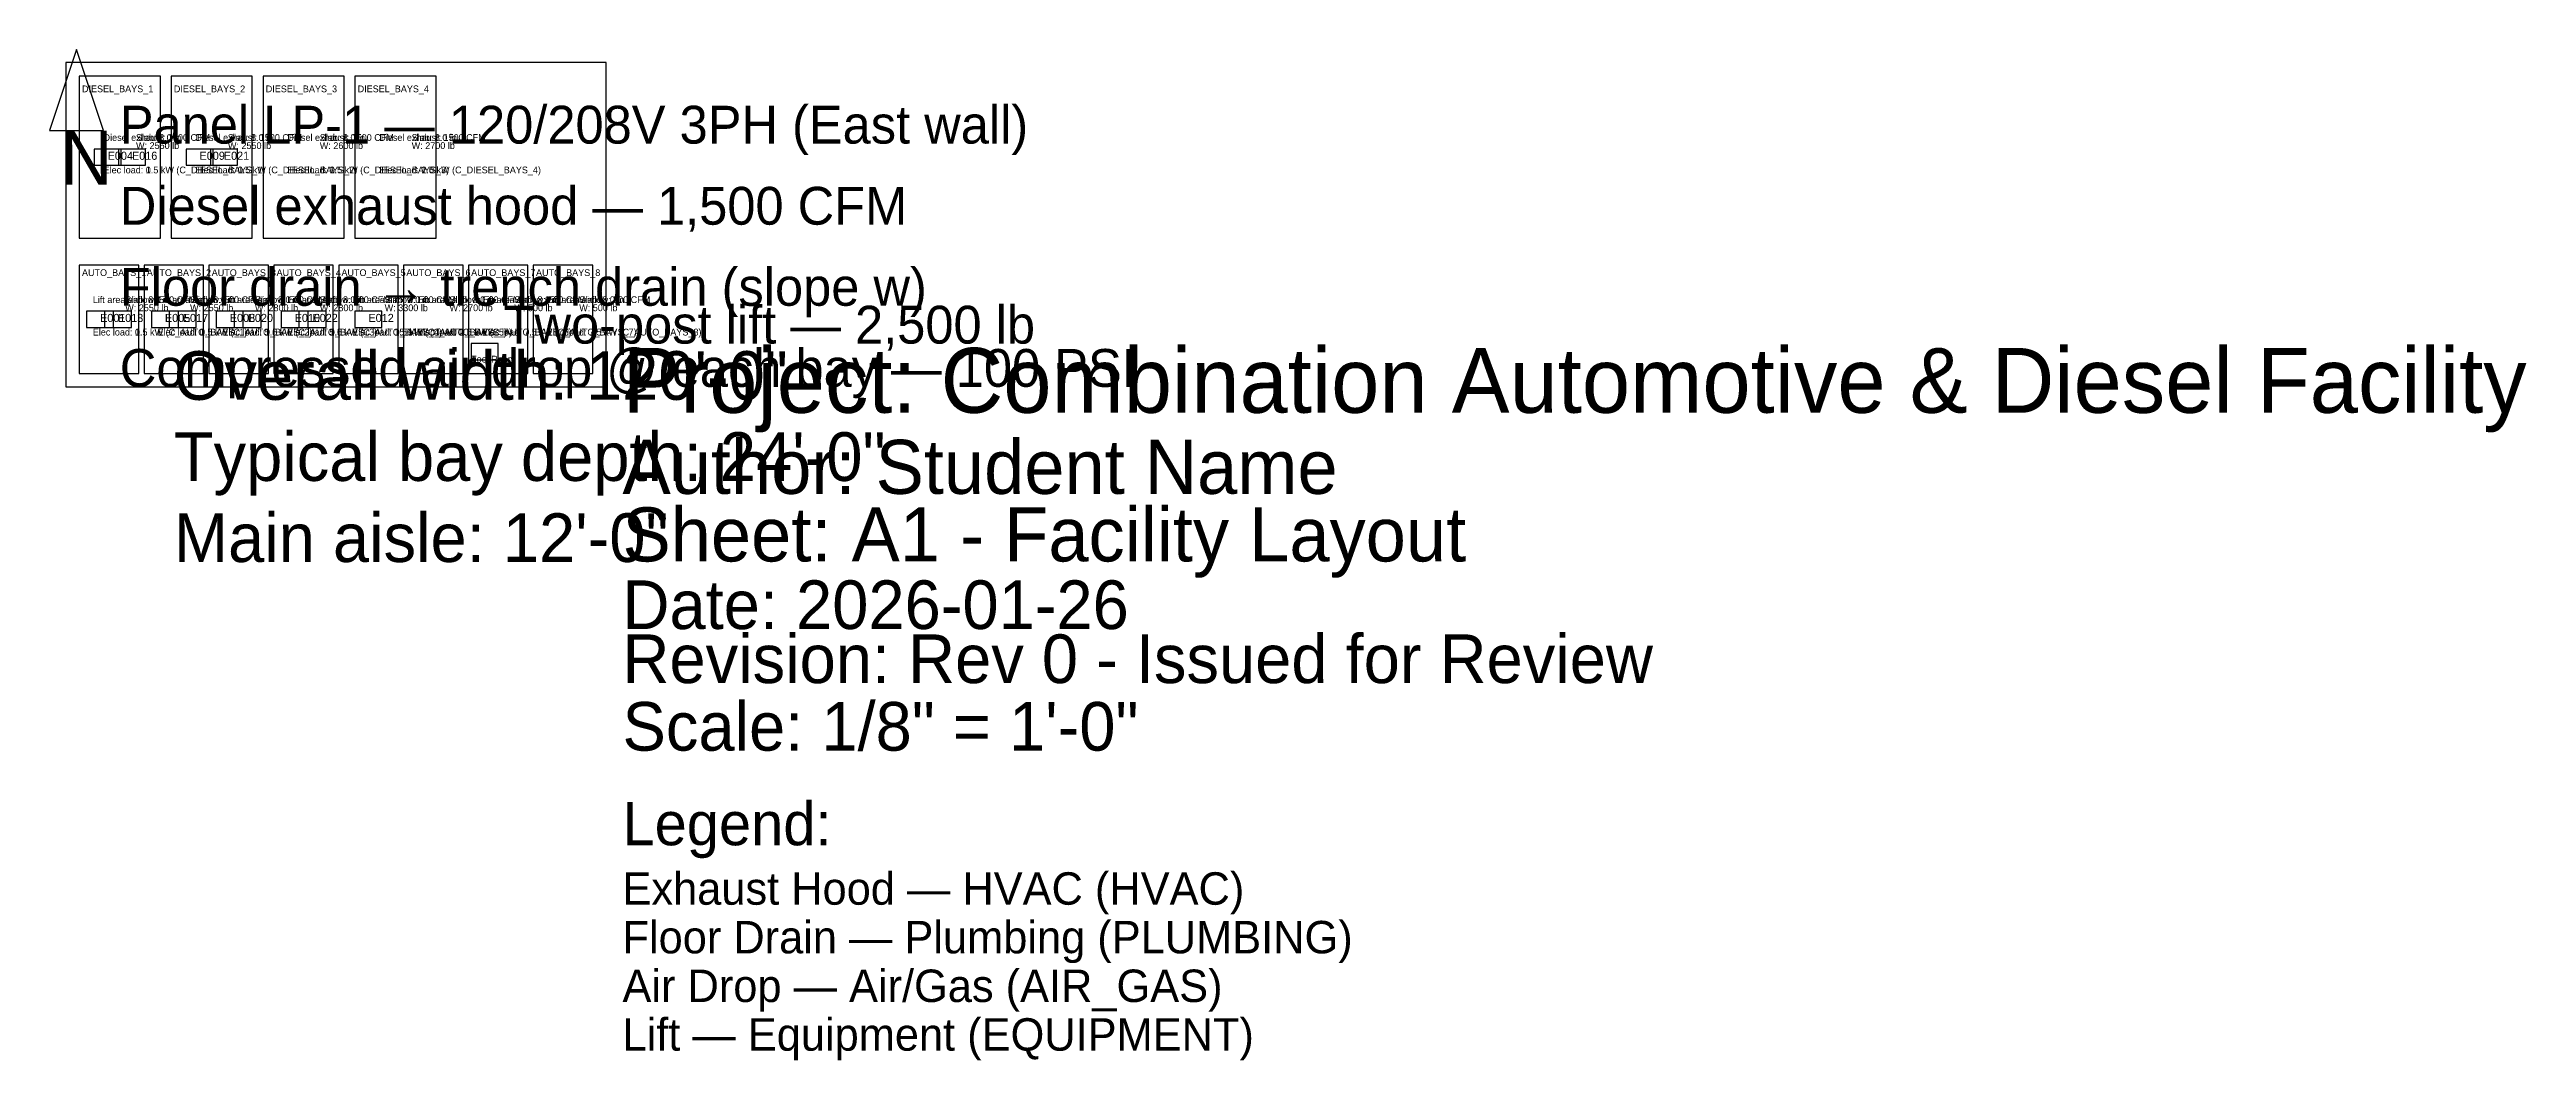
# Model space of a CAD drawing. Header units: metres. Extents: x -6 to 910, y -249 to 125.
import ezdxf

# ---------------------------------------------------------------- set-up
doc = ezdxf.new("R2010")
doc.units = ezdxf.units.M
for name, color, linetype in [('AIR_GAS', 7, 'Continuous'), ('AUTO_BAYS', 7, 'Continuous'), ('DIESEL_BAYS', 7, 'Continuous'), ('DIMENSIONS', 7, 'Continuous'), ('ELEC_SCHEMATIC', 7, 'Continuous'), ('ELECTRICAL', 7, 'Continuous'), ('EQUIP_LABELS', 2, 'Continuous'), ('EQUIPMENT', 7, 'Continuous'), ('HVAC', 7, 'Continuous'), ('MECH_ANNOT', 7, 'Continuous'), ('PLUMBING', 7, 'Continuous'), ('STRUCTURAL_ANNOT', 7, 'Continuous'), ('TEXT_LABELS', 7, 'Continuous'), ('TITLE_BLOCK', 7, 'Continuous'), ('WALLS', 7, 'Continuous')]:
    doc.layers.add(name, color=color, linetype=linetype)

# ---------------------------------------------------------------- blocks, each defined once
blk = doc.blocks.new('BLK_E001')
blk.add_lwpolyline([(-5, -3), (5, -3), (5, 3), (-5, 3), (-5, -3)], close=True)
blk.add_text('E001', height=3).set_placement((0, -1))
blk = doc.blocks.new('BLK_E013')
blk.add_lwpolyline([(-5, -3), (5, -3), (5, 3), (-5, 3), (-5, -3)], close=True)
blk.add_text('E013', height=3).set_placement((0, -1))
blk = doc.blocks.new('BLK_E004')
blk.add_lwpolyline([(-5, -3), (5, -3), (5, 3), (-5, 3), (-5, -3)], close=True)
blk.add_text('E004', height=3).set_placement((0, -1))
blk = doc.blocks.new('BLK_E016')
blk.add_lwpolyline([(-5, -3), (5, -3), (5, 3), (-5, 3), (-5, -3)], close=True)
blk.add_text('E016', height=3).set_placement((0, -1))
blk = doc.blocks.new('BLK_E005')
blk.add_lwpolyline([(-5, -3), (5, -3), (5, 3), (-5, 3), (-5, -3)], close=True)
blk.add_text('E005', height=3).set_placement((0, -1))
blk = doc.blocks.new('BLK_E017')
blk.add_lwpolyline([(-5, -3), (5, -3), (5, 3), (-5, 3), (-5, -3)], close=True)
blk.add_text('E017', height=3).set_placement((0, -1))
blk = doc.blocks.new('BLK_E009')
blk.add_lwpolyline([(-5, -3), (5, -3), (5, 3), (-5, 3), (-5, -3)], close=True)
blk.add_text('E009', height=3).set_placement((0, -1))
blk = doc.blocks.new('BLK_E021')
blk.add_lwpolyline([(-5, -3), (5, -3), (5, 3), (-5, 3), (-5, -3)], close=True)
blk.add_text('E021', height=3).set_placement((0, -1))
blk = doc.blocks.new('BLK_E008')
blk.add_lwpolyline([(-5, -3), (5, -3), (5, 3), (-5, 3), (-5, -3)], close=True)
blk.add_text('E008', height=3).set_placement((0, -1))
blk = doc.blocks.new('BLK_E020')
blk.add_lwpolyline([(-5, -3), (5, -3), (5, 3), (-5, 3), (-5, -3)], close=True)
blk.add_text('E020', height=3).set_placement((0, -1))
blk = doc.blocks.new('BLK_E010')
blk.add_lwpolyline([(-5, -3), (5, -3), (5, 3), (-5, 3), (-5, -3)], close=True)
blk.add_text('E010', height=3).set_placement((0, -1))
blk = doc.blocks.new('BLK_E022')
blk.add_lwpolyline([(-5, -3), (5, -3), (5, 3), (-5, 3), (-5, -3)], close=True)
blk.add_text('E022', height=3).set_placement((0, -1))
blk = doc.blocks.new('BLK_E012')
blk.add_lwpolyline([(-5, -3), (5, -3), (5, 3), (-5, 3), (-5, -3)], close=True)
blk.add_text('E012', height=3).set_placement((0, -1))

msp = doc.modelspace()

# ---------------------------------------------------------------- linework, layer by layer
at = {"layer": 'AUTO_BAYS'}
for points in [[(5, 5), (27, 5), (27, 45), (5, 45), (5, 5)], [(29, 5), (51, 5), (51, 45), (29, 45), (29, 5)], [(53, 5), (75, 5), (75, 45), (53, 45), (53, 5)], [(77, 5), (99, 5), (99, 45), (77, 45), (77, 5)], [(101, 5), (123, 5), (123, 45), (101, 45), (101, 5)], [(125, 5), (147, 5), (147, 45), (125, 45), (125, 5)], [(149, 5), (171, 5), (171, 45), (149, 45), (149, 5)], [(173, 5), (195, 5), (195, 45), (173, 45), (173, 5)]]:
    msp.add_lwpolyline(points, close=True, dxfattribs=at)
at = {"layer": 'DIESEL_BAYS'}
for points in [[(5, 55), (35, 55), (35, 115), (5, 115), (5, 55)], [(39, 55), (69, 55), (69, 115), (39, 115), (39, 55)], [(73, 55), (103, 55), (103, 115), (73, 115), (73, 55)], [(107, 55), (137, 55), (137, 115), (107, 115), (107, 55)]]:
    msp.add_lwpolyline(points, close=True, dxfattribs=at)
at = {"layer": 'EQUIPMENT'}
msp.add_lwpolyline([(150, 10), (160, 10), (160, 16), (150, 16), (150, 10)], close=True, dxfattribs=at)
at = {"layer": 'TEXT_LABELS'}
msp.add_lwpolyline([(4, 124.8), (-6, 94.8), (14, 94.8), (4, 124.8)], dxfattribs=at)
at = {"layer": 'WALLS'}
msp.add_lwpolyline([(0, 0), (200, 0), (200, 120), (0, 120), (0, 0)], close=True, dxfattribs=at)

# ---------------------------------------------------------------- block references
at = {"layer": 'EQUIP_LABELS', "color": 1}
for name, p in [('BLK_E004', (15.5, 85)), ('BLK_E009', (49.5, 85)), ('BLK_E001', (12.7, 25)), ('BLK_E005', (36.7, 25)), ('BLK_E008', (60.7, 25)), ('BLK_E010', (84.7, 25))]:
    msp.add_blockref(name, p, dxfattribs=at)
at = {"layer": 'EQUIP_LABELS', "color": 3}
for name, p in [('BLK_E016', (24.5, 85)), ('BLK_E013', (19.3, 25))]:
    msp.add_blockref(name, p, dxfattribs=at)
at = {"layer": 'EQUIP_LABELS', "color": 7}
for name, p in [('BLK_E021', (58.5, 85)), ('BLK_E022', (91.3, 25))]:
    msp.add_blockref(name, p, dxfattribs=at)
at = {"layer": 'EQUIP_LABELS', "color": 4}
msp.add_blockref('BLK_E017', (43.3, 25), dxfattribs=at)
at = {"layer": 'EQUIP_LABELS', "color": 6}
msp.add_blockref('BLK_E020', (67.3, 25), dxfattribs=at)
at = {"layer": 'EQUIP_LABELS', "color": 2}
msp.add_blockref('BLK_E012', (112, 25), dxfattribs=at)

# ---------------------------------------------------------------- texts
at = {"layer": 'AIR_GAS'}
msp.add_text('Compressed air drop @ each bay — 100 PSI', height=14, dxfattribs=at).set_placement((20, 0))
at = {"layer": 'DIMENSIONS'}
for s, p in [('Overall width: 120\'-0"', (40, -4.8)), ('Typical bay depth: 24\'-0"', (40, -34.8)), ('Main aisle: 12\'-0"', (40, -64.8))]:
    msp.add_text(s, height=18, dxfattribs=at).set_placement(p)
at = {"layer": 'ELEC_SCHEMATIC'}
for s, p in [('Elec load: 1.5 kW (C_DIESEL_BAYS_1)', (14, 79)), ('Elec load: 0.5 kW (C_DIESEL_BAYS_1)', (14, 79)), ('Elec load: 1.5 kW (C_DIESEL_BAYS_2)', (48, 79)), ('Elec load: 0.5 kW (C_DIESEL_BAYS_2)', (48, 79)), ('Elec load: 1.5 kW (C_DIESEL_BAYS_3)', (82, 79)), ('Elec load: 3.5 kW (C_DIESEL_BAYS_3)', (82, 79)), ('Elec load: 1.5 kW (C_DIESEL_BAYS_4)', (116, 79)), ('Elec load: 2.0 kW (C_DIESEL_BAYS_4)', (116, 79)), ('Elec load: 1.5 kW (C_AUTO_BAYS_1)', (10, 19)), ('Elec load: 0.5 kW (C_AUTO_BAYS_1)', (10, 19)), ('Elec load: 1.5 kW (C_AUTO_BAYS_2)', (34, 19)), ('Elec load: 0.5 kW (C_AUTO_BAYS_2)', (34, 19)), ('Elec load: 1.5 kW (C_AUTO_BAYS_3)', (58, 19)), ('Elec load: 5.0 kW (C_AUTO_BAYS_3)', (58, 19)), ('Elec load: 1.5 kW (C_AUTO_BAYS_4)', (82, 19)), ('Elec load: 5.0 kW (C_AUTO_BAYS_4)', (82, 19)), ('Elec load: 1.5 kW (C_AUTO_BAYS_5)', (106, 19)), ('Elec load: 15.0 kW (C_AUTO_BAYS_5)', (106, 19)), ('Elec load: 1.5 kW (C_AUTO_BAYS_6)', (130, 19)), ('Elec load: 2.0 kW (C_AUTO_BAYS_6)', (130, 19)), ('Elec load: 7.5 kW (C_AUTO_BAYS_7)', (154, 19)), ('Elec load: 7.5 kW (C_AUTO_BAYS_8)', (178, 19))]:
    msp.add_text(s, height=2.5, dxfattribs=at).set_placement(p)
at = {"layer": 'ELECTRICAL'}
msp.add_text('Panel LP-1 — 120/208V 3PH (East wall)', height=14, dxfattribs=at).set_placement((20, 90))
at = {"layer": 'EQUIP_LABELS'}
msp.add_text('Two-post lift — 2,500 lb', height=14, dxfattribs=at).set_placement((162, 16))
at = {"layer": 'HVAC'}
msp.add_text('Diesel exhaust hood — 1,500 CFM', height=14, dxfattribs=at).set_placement((20, 60))
at = {"layer": 'MECH_ANNOT'}
for s, p in [('Diesel exhaust: 1500 CFM', (14, 91)), ('Diesel exhaust: 1500 CFM', (48, 91)), ('Diesel exhaust: 1500 CFM', (82, 91)), ('Diesel exhaust: 1500 CFM', (116, 91)), ('Lift area airflow: 500 CFM', (10, 31)), ('Lift area airflow: 500 CFM', (34, 31)), ('Lift area airflow: 500 CFM', (58, 31)), ('Lift area airflow: 500 CFM', (82, 31)), ('Lift area airflow: 500 CFM', (106, 31)), ('Lift area airflow: 500 CFM', (130, 31)), ('Lift area airflow: 500 CFM', (154, 31)), ('Lift area airflow: 500 CFM', (178, 31))]:
    msp.add_text(s, height=2.5, dxfattribs=at).set_placement(p)
at = {"layer": 'PLUMBING'}
msp.add_text('Floor drain → trench drain (slope w)', height=14, dxfattribs=at).set_placement((20, 30))
at = {"layer": 'STRUCTURAL_ANNOT'}
for s, p in [('Slab: 8.0 in', (26, 91)), ('Slab: 8.0 in', (60, 91)), ('Slab: 8.0 in', (94, 91)), ('Slab: 8.0 in', (128, 91)), ('W: 2550 lb', (26, 88)), ('W: 2550 lb', (60, 88)), ('W: 2600 lb', (94, 88)), ('W: 2700 lb', (128, 88)), ('W: 2550 lb', (22, 28)), ('Slab: 8.0 in', (22, 31)), ('W: 2550 lb', (46, 28)), ('Slab: 8.0 in', (46, 31)), ('W: 2800 lb', (70, 28)), ('Slab: 8.0 in', (70, 31)), ('W: 2800 lb', (94, 28)), ('Slab: 8.0 in', (94, 31)), ('W: 3300 lb', (118, 28)), ('Slab: 8.0 in', (118, 31)), ('W: 2700 lb', (142, 28)), ('Slab: 8.0 in', (142, 31)), ('W: 500 lb', (166, 28)), ('Slab: 8.0 in', (166, 31)), ('W: 500 lb', (190, 28)), ('Slab: 8.0 in', (190, 31))]:
    msp.add_text(s, height=2.5, dxfattribs=at).set_placement(p)
at = {"layer": 'TEXT_LABELS'}
for s, height, p in [('DIESEL_BAYS_1', 2.5, (6, 109)), ('DIESEL_BAYS_2', 2.5, (40, 109)), ('DIESEL_BAYS_3', 2.5, (74, 109)), ('DIESEL_BAYS_4', 2.5, (108, 109)), ('N', 20, (-2, 74.8)), ('AUTO_BAYS_1', 2.5, (6, 41)), ('AUTO_BAYS_2', 2.5, (30, 41)), ('AUTO_BAYS_3', 2.5, (54, 41)), ('AUTO_BAYS_4', 2.5, (78, 41)), ('AUTO_BAYS_5', 2.5, (102, 41)), ('AUTO_BAYS_6', 2.5, (126, 41)), ('AUTO_BAYS_7', 2.5, (150, 41)), ('AUTO_BAYS_8', 2.5, (174, 41)), ('Tool Room', 2.5, (150, 9))]:
    msp.add_text(s, height=height, dxfattribs=at).set_placement(p)
at = {"layer": 'TITLE_BLOCK'}
for s, height, p in [('Project: Combination Automotive & Diesel Facility', 24, (206, -9.6)), ('Author: Student Name', 20, (206, -39.6)), ('Sheet: A1 - Facility Layout', 20, (206, -64.6)), ('Date: 2026-01-26', 18, (206, -89.6)), ('Revision: Rev 0 - Issued for Review', 18, (206, -109.6)), ('Scale: 1/8" = 1\'-0"', 18, (206, -134.6)), ('Legend:', 16, (206, -169.6)), ('Exhaust Hood — HVAC (HVAC)', 12, (206, -191.6)), ('Floor Drain — Plumbing (PLUMBING)', 12, (206, -209.6)), ('Air Drop — Air/Gas (AIR_GAS)', 12, (206, -227.6)), ('Lift — Equipment (EQUIPMENT)', 12, (206, -245.6))]:
    msp.add_text(s, height=height, dxfattribs=at).set_placement(p)

doc.saveas('drawing.dxf')
